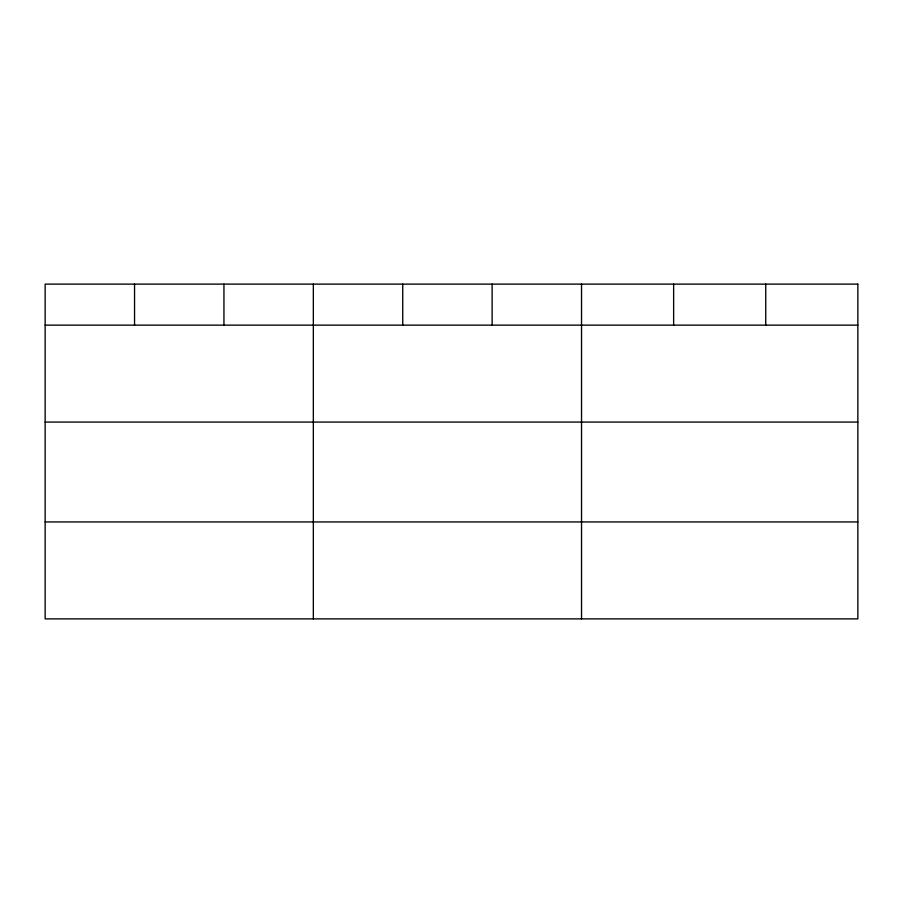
<?xml version="1.0" encoding="UTF-8"?>
<svg xmlns="http://www.w3.org/2000/svg" width="903" height="903" viewBox="0 0 903 903"><rect width="100%" height="100%" fill="white"/><g stroke="black" fill="none" stroke-linecap="round" stroke-linejoin="round"><path stroke-width="1.35" d="M45.15 325.136L857.85 325.136M45.15 422.073L857.85 422.073M45.15 521.945L857.85 521.945M765.744 284.118L765.744 325.136M673.638 284.118L673.638 325.136M581.532 284.118L581.532 618.882M492.135 284.118L492.135 325.136M402.738 284.118L402.738 325.136M313.341 284.118L313.341 618.882M223.944 284.118L223.944 325.136M134.547 284.118L134.547 325.136M857.85 284.118L45.15 284.118L45.15 618.882L857.85 618.882L857.85 284.118"/></g></svg>
